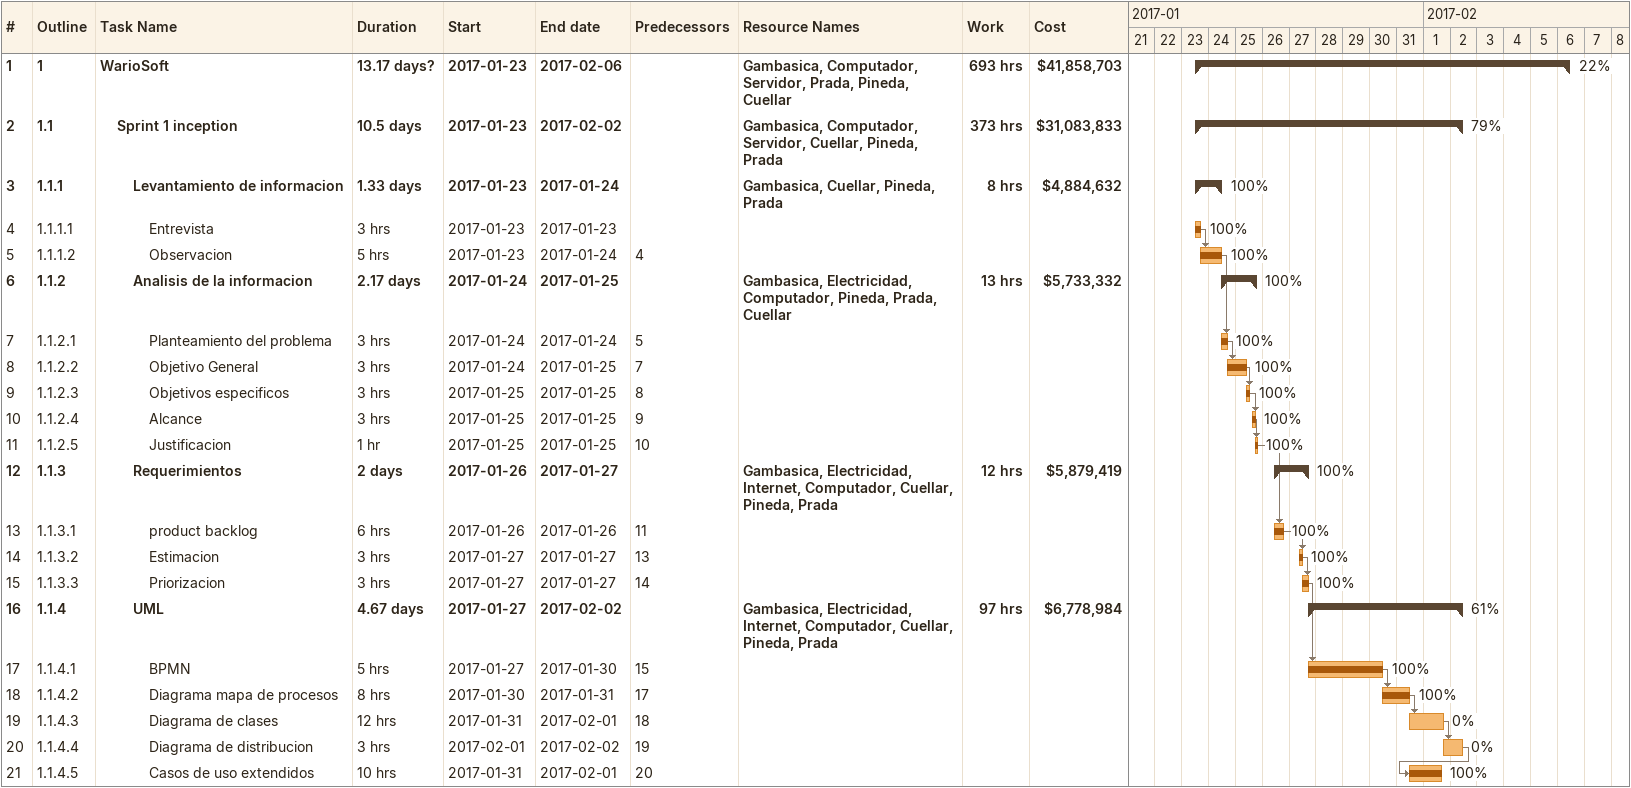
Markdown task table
| ID | WBS | Task | Duration | Start | Finish | Predecessors | Resources | % complete | Work (h) | Cost ($) |
|---|---|---|---|---|---|---|---|---|---|---|
| 1 | 1 | **WarioSoft** | 13.17d? | 2017-01-23 | 2017-02-06 |  | Gambasica, Computador, Servidor, Prada, Pineda, Cuellar | 22 | 693 | 41858703 |
| 2 | 1.1 | **Sprint 1 inception** | 10.5d | 2017-01-23 | 2017-02-02 |  | Gambasica, Computador, Servidor, Cuellar, Pineda, Prada | 79 | 373 | 31083833 |
| 3 | 1.1.1 | **Levantamiento de informacion** | 1.33d | 2017-01-23 | 2017-01-24 |  | Gambasica, Cuellar, Pineda, Prada | 100 | 8 | 4884632 |
| 4 | 1.1.1.1 | Entrevista | 3h | 2017-01-23 | 2017-01-23 |  |  | 100 |  |  |
| 5 | 1.1.1.2 | Observacion | 5h | 2017-01-23 | 2017-01-24 | 4 |  | 100 |  |  |
| 6 | 1.1.2 | **Analisis de la informacion** | 2.17d | 2017-01-24 | 2017-01-25 |  | Gambasica, Electricidad, Computador, Pineda, Prada, Cuellar | 100 | 13 | 5733332 |
| 7 | 1.1.2.1 | Planteamiento del problema | 3h | 2017-01-24 | 2017-01-24 | 5 |  | 100 |  |  |
| 8 | 1.1.2.2 | Objetivo General | 3h | 2017-01-24 | 2017-01-25 | 7 |  | 100 |  |  |
| 9 | 1.1.2.3 | Objetivos especificos | 3h | 2017-01-25 | 2017-01-25 | 8 |  | 100 |  |  |
| 10 | 1.1.2.4 | Alcance | 3h | 2017-01-25 | 2017-01-25 | 9 |  | 100 |  |  |
| 11 | 1.1.2.5 | Justificacion | 1h | 2017-01-25 | 2017-01-25 | 10 |  | 100 |  |  |
| 12 | 1.1.3 | **Requerimientos** | 2d | 2017-01-26 | 2017-01-27 |  | Gambasica, Electricidad, Internet, Computador, Cuellar, Pineda, Prada | 100 | 12 | 5879419 |
| 13 | 1.1.3.1 | product backlog | 6h | 2017-01-26 | 2017-01-26 | 11 |  | 100 |  |  |
| 14 | 1.1.3.2 | Estimacion | 3h | 2017-01-27 | 2017-01-27 | 13 |  | 100 |  |  |
| 15 | 1.1.3.3 | Priorizacion | 3h | 2017-01-27 | 2017-01-27 | 14 |  | 100 |  |  |
| 16 | 1.1.4 | **UML** | 4.67d | 2017-01-27 | 2017-02-02 |  | Gambasica, Electricidad, Internet, Computador, Cuellar, Pineda, Prada | 61 | 97 | 6778984 |
| 17 | 1.1.4.1 | BPMN | 5h | 2017-01-27 | 2017-01-30 | 15 |  | 100 |  |  |
| 18 | 1.1.4.2 | Diagrama mapa de procesos | 8h | 2017-01-30 | 2017-01-31 | 17 |  | 100 |  |  |
| 19 | 1.1.4.3 | Diagrama de clases | 12h | 2017-01-31 | 2017-02-01 | 18 |  | 0 |  |  |
| 20 | 1.1.4.4 | Diagrama de distribucion | 3h | 2017-02-01 | 2017-02-02 | 19 |  | 0 |  |  |
| 21 | 1.1.4.5 | Casos de uso extendidos | 10h | 2017-01-31 | 2017-02-01 | 20 |  | 100 |  |  |
